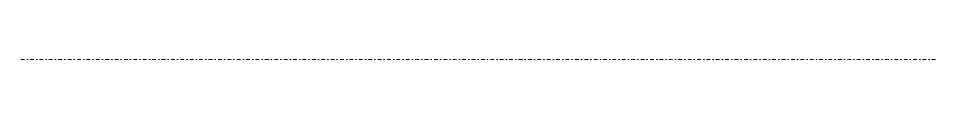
# Model space of a CAD drawing. Header units: metres. Extents: x -10 to 1550, y 0 to 0.
import ezdxf

# ---------------------------------------------------------------- set-up
doc = ezdxf.new("R2010")
doc.units = ezdxf.units.M
doc.linetypes.add('Dash dot', pattern=[15.875, 6.35, -4.7625, 0, -4.7625])
doc.layers.add('A-DETL-GENF', color=92, linetype='Continuous', lineweight=18)

# ---------------------------------------------------------------- blocks, each defined once
blk = doc.blocks.new('00 afbreeklijn 1 s l - Type 1-3886801-00_0 Basismaterialen')
at = {"layer": 'A-DETL-GENF', "linetype": 'Dash dot'}
blk.add_line((1550, 0), (-10, 0), dxfattribs=at)

msp = doc.modelspace()

# ---------------------------------------------------------------- block references
msp.add_blockref('00 afbreeklijn 1 s l - Type 1-3886801-00_0 Basismaterialen', (0, 0))

doc.saveas('drawing.dxf')
